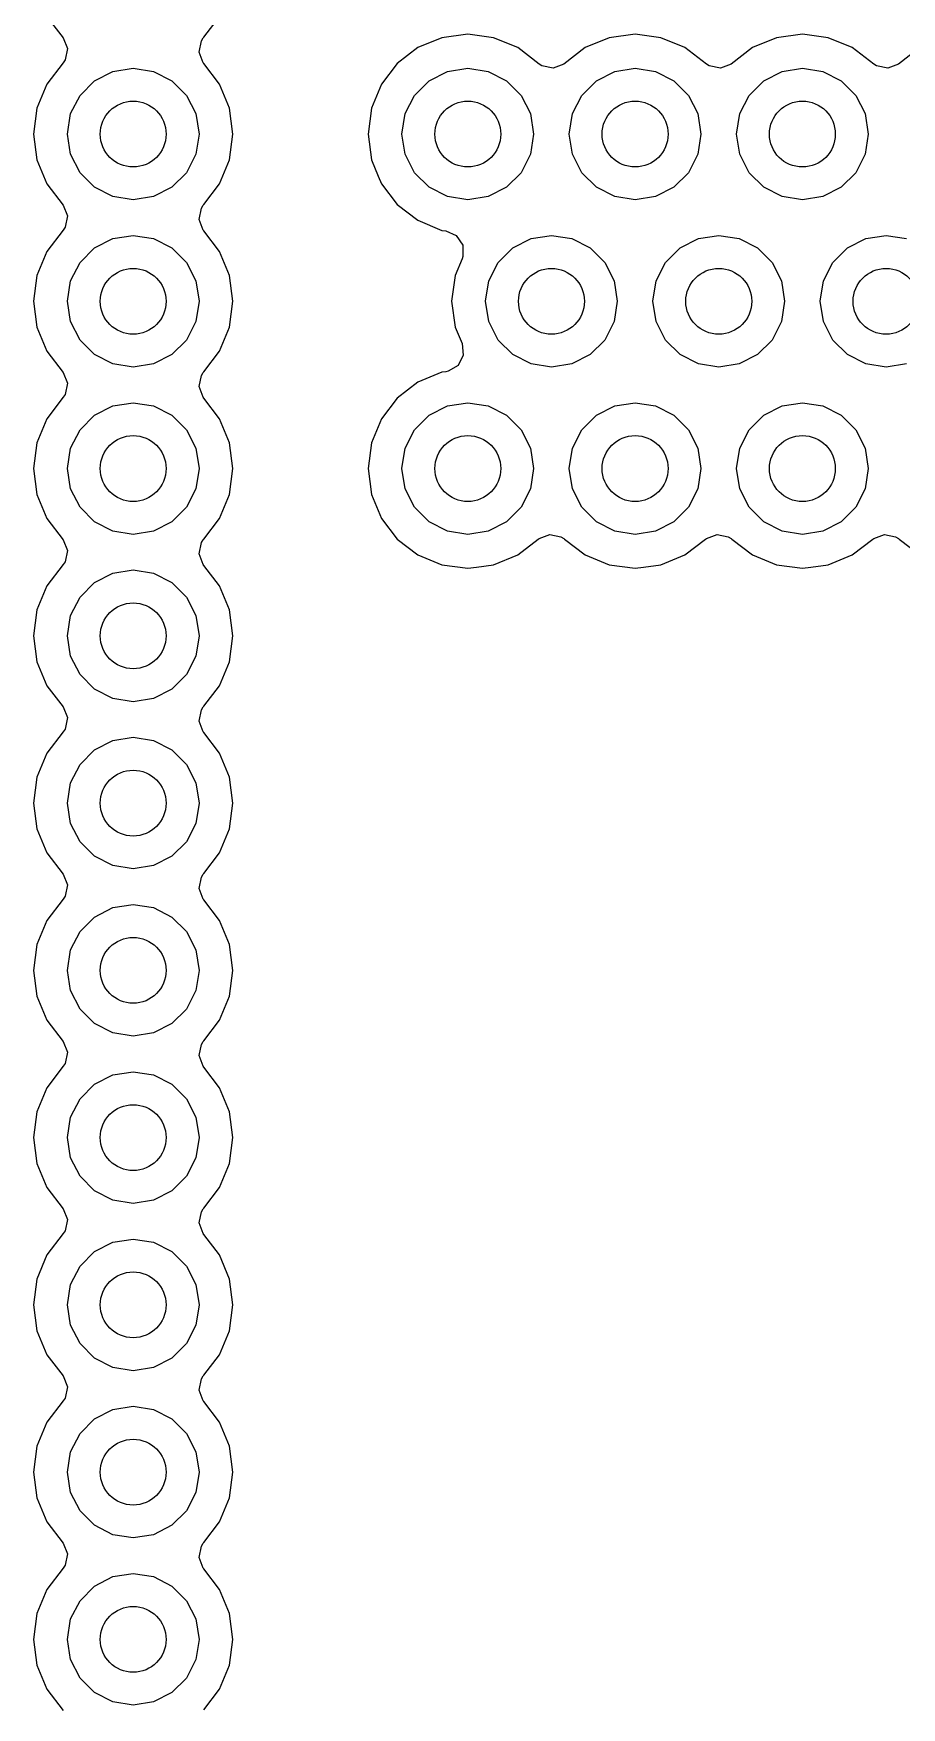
# Model space of a CAD drawing. Header units: millimetres. Extents: x -3894 to -3474, y -291 to 6.
# Drawn here: x -3807.71 to -3802.44, y -243.19 to -233.02 of the extents above; entities that cross this region are included whole.
import ezdxf

# ---------------------------------------------------------------- set-up
doc = ezdxf.new("R2010")
doc.units = ezdxf.units.MM
doc.layers.add('BLACK', color=7, linetype='Continuous')

msp = doc.modelspace()

# ---------------------------------------------------------------- linework, layer by layer
at = {"layer": 'BLACK', "linetype": 'Continuous'}
for p, q in [((-3807.63, -232.92), (-3807.531, -233.049)), ((-3806.678, -233.045), (-3806.581, -232.92)), ((-3807.531, -233.049), (-3807.506, -233.114)), ((-3806.706, -233.135), (-3806.692, -233.067)), ((-3806.692, -233.067), (-3806.681, -233.049)), ((-3806.681, -233.049), (-3806.678, -233.045)), ((-3806.678, -233.045), (-3806.678, -233.045)), ((-3805.231, -233.048), (-3805.377, -233.108)), ((-3805.074, -233.027), (-3805.231, -233.048)), ((-3805.231, -233.048), (-3805.231, -233.048)), ((-3804.917, -233.048), (-3805.074, -233.027)), ((-3805.074, -233.027), (-3805.074, -233.027)), ((-3804.771, -233.108), (-3804.917, -233.048)), ((-3804.917, -233.048), (-3804.917, -233.048)), ((-3804.215, -233.048), (-3804.361, -233.108)), ((-3804.058, -233.027), (-3804.215, -233.048)), ((-3804.215, -233.048), (-3804.215, -233.048)), ((-3803.901, -233.048), (-3804.058, -233.027)), ((-3804.058, -233.027), (-3804.058, -233.027)), ((-3803.755, -233.108), (-3803.901, -233.048)), ((-3803.901, -233.048), (-3803.901, -233.048)), ((-3803.199, -233.048), (-3803.345, -233.108)), ((-3803.042, -233.027), (-3803.199, -233.048)), ((-3803.199, -233.048), (-3803.199, -233.048)), ((-3802.885, -233.048), (-3803.042, -233.027)), ((-3803.042, -233.027), (-3803.042, -233.027)), ((-3802.739, -233.108), (-3802.885, -233.048)), ((-3802.885, -233.048), (-3802.885, -233.048)), ((-3807.506, -233.114), (-3807.52, -233.183)), ((-3806.681, -233.2), (-3806.706, -233.135)), ((-3805.377, -233.108), (-3805.502, -233.205)), ((-3804.641, -233.208), (-3804.771, -233.108)), ((-3804.361, -233.108), (-3804.49, -233.208)), ((-3803.625, -233.208), (-3803.755, -233.108)), ((-3803.345, -233.108), (-3803.474, -233.208)), ((-3802.609, -233.208), (-3802.739, -233.108)), ((-3802.329, -233.108), (-3802.458, -233.208)), ((-3807.531, -233.2), (-3807.63, -233.33)), ((-3807.52, -233.183), (-3807.531, -233.2)), ((-3807.341, -233.309), (-3807.229, -233.252)), ((-3807.229, -233.252), (-3807.106, -233.233)), ((-3807.106, -233.233), (-3806.982, -233.252)), ((-3806.982, -233.252), (-3806.871, -233.309)), ((-3806.678, -233.205), (-3806.681, -233.2)), ((-3806.581, -233.33), (-3806.678, -233.205)), ((-3806.678, -233.205), (-3806.678, -233.205)), ((-3805.502, -233.205), (-3805.598, -233.33)), ((-3805.309, -233.309), (-3805.197, -233.252)), ((-3805.197, -233.252), (-3805.074, -233.233)), ((-3805.074, -233.233), (-3804.95, -233.252)), ((-3804.95, -233.252), (-3804.839, -233.309)), ((-3804.624, -233.219), (-3804.641, -233.208)), ((-3804.556, -233.233), (-3804.624, -233.219)), ((-3804.49, -233.208), (-3804.556, -233.233)), ((-3804.293, -233.309), (-3804.181, -233.252)), ((-3804.181, -233.252), (-3804.058, -233.233)), ((-3804.058, -233.233), (-3803.934, -233.252)), ((-3803.934, -233.252), (-3803.823, -233.309)), ((-3803.608, -233.219), (-3803.625, -233.208)), ((-3803.54, -233.233), (-3803.608, -233.219)), ((-3803.474, -233.208), (-3803.54, -233.233)), ((-3803.277, -233.309), (-3803.165, -233.252)), ((-3803.165, -233.252), (-3803.042, -233.233)), ((-3803.042, -233.233), (-3802.918, -233.252)), ((-3802.918, -233.252), (-3802.807, -233.309)), ((-3802.592, -233.219), (-3802.609, -233.208)), ((-3802.524, -233.233), (-3802.592, -233.219)), ((-3802.458, -233.208), (-3802.524, -233.233)), ((-3807.63, -233.33), (-3807.691, -233.476)), ((-3807.429, -233.398), (-3807.341, -233.309)), ((-3806.871, -233.309), (-3806.782, -233.398)), ((-3806.521, -233.476), (-3806.581, -233.33)), ((-3805.598, -233.33), (-3805.659, -233.476)), ((-3805.397, -233.398), (-3805.309, -233.309)), ((-3804.839, -233.309), (-3804.75, -233.398)), ((-3804.381, -233.398), (-3804.293, -233.309)), ((-3803.823, -233.309), (-3803.734, -233.398)), ((-3803.365, -233.398), (-3803.277, -233.309)), ((-3802.807, -233.309), (-3802.718, -233.398)), ((-3807.691, -233.476), (-3807.712, -233.633)), ((-3807.691, -233.476), (-3807.691, -233.476)), ((-3807.486, -233.509), (-3807.429, -233.398)), ((-3806.782, -233.398), (-3806.725, -233.509)), ((-3806.5, -233.633), (-3806.521, -233.476)), ((-3805.659, -233.476), (-3805.68, -233.633)), ((-3805.659, -233.476), (-3805.659, -233.476)), ((-3805.454, -233.509), (-3805.397, -233.398)), ((-3804.75, -233.398), (-3804.693, -233.509)), ((-3804.438, -233.509), (-3804.381, -233.398)), ((-3803.734, -233.398), (-3803.677, -233.509)), ((-3803.422, -233.509), (-3803.365, -233.398)), ((-3802.718, -233.398), (-3802.661, -233.509)), ((-3807.506, -233.633), (-3807.486, -233.509)), ((-3806.725, -233.509), (-3806.706, -233.633)), ((-3805.474, -233.633), (-3805.454, -233.509)), ((-3804.693, -233.509), (-3804.674, -233.633)), ((-3804.458, -233.633), (-3804.438, -233.509)), ((-3803.677, -233.509), (-3803.658, -233.633)), ((-3803.442, -233.633), (-3803.422, -233.509)), ((-3802.661, -233.509), (-3802.642, -233.633)), ((-3807.712, -233.633), (-3807.712, -233.633)), ((-3807.712, -233.633), (-3807.691, -233.79)), ((-3807.486, -233.756), (-3807.506, -233.633)), ((-3806.706, -233.633), (-3806.725, -233.756)), ((-3806.521, -233.79), (-3806.5, -233.633)), ((-3806.5, -233.633), (-3806.5, -233.633)), ((-3805.68, -233.633), (-3805.659, -233.79)), ((-3805.68, -233.633), (-3805.68, -233.633)), ((-3805.454, -233.756), (-3805.474, -233.633)), ((-3804.674, -233.633), (-3804.693, -233.756)), ((-3804.438, -233.756), (-3804.458, -233.633)), ((-3803.658, -233.633), (-3803.677, -233.756)), ((-3803.422, -233.756), (-3803.442, -233.633)), ((-3802.642, -233.633), (-3802.661, -233.756)), ((-3807.429, -233.868), (-3807.486, -233.756)), ((-3806.725, -233.756), (-3806.782, -233.868)), ((-3805.397, -233.868), (-3805.454, -233.756)), ((-3804.693, -233.756), (-3804.75, -233.868)), ((-3804.381, -233.868), (-3804.438, -233.756)), ((-3803.677, -233.756), (-3803.734, -233.868)), ((-3803.365, -233.868), (-3803.422, -233.756)), ((-3802.661, -233.756), (-3802.718, -233.868)), ((-3807.691, -233.79), (-3807.691, -233.79)), ((-3807.691, -233.79), (-3807.63, -233.936)), ((-3807.341, -233.956), (-3807.429, -233.868)), ((-3806.782, -233.868), (-3806.871, -233.956)), ((-3806.581, -233.936), (-3806.521, -233.79)), ((-3805.659, -233.79), (-3805.659, -233.79)), ((-3805.659, -233.79), (-3805.618, -233.889)), ((-3805.309, -233.956), (-3805.397, -233.868)), ((-3804.75, -233.868), (-3804.839, -233.956)), ((-3804.293, -233.956), (-3804.381, -233.868)), ((-3803.734, -233.868), (-3803.823, -233.956)), ((-3803.277, -233.956), (-3803.365, -233.868)), ((-3802.718, -233.868), (-3802.807, -233.956)), ((-3807.63, -233.936), (-3807.531, -234.065)), ((-3807.229, -234.013), (-3807.341, -233.956)), ((-3806.871, -233.956), (-3806.982, -234.013)), ((-3806.678, -234.061), (-3806.581, -233.936)), ((-3805.618, -233.889), (-3805.598, -233.936)), ((-3805.598, -233.936), (-3805.502, -234.061)), ((-3805.197, -234.013), (-3805.309, -233.956)), ((-3804.839, -233.956), (-3804.95, -234.013)), ((-3804.181, -234.013), (-3804.293, -233.956)), ((-3803.823, -233.956), (-3803.934, -234.013)), ((-3803.165, -234.013), (-3803.277, -233.956)), ((-3802.807, -233.956), (-3802.918, -234.013)), ((-3807.531, -234.065), (-3807.506, -234.13)), ((-3807.106, -234.033), (-3807.229, -234.013)), ((-3806.982, -234.013), (-3807.106, -234.033)), ((-3806.706, -234.151), (-3806.692, -234.083)), ((-3806.692, -234.083), (-3806.681, -234.065)), ((-3806.681, -234.065), (-3806.678, -234.061)), ((-3806.678, -234.061), (-3806.678, -234.061)), ((-3805.502, -234.061), (-3805.377, -234.157)), ((-3805.074, -234.033), (-3805.197, -234.013)), ((-3804.95, -234.013), (-3805.074, -234.033)), ((-3804.058, -234.033), (-3804.181, -234.013)), ((-3803.934, -234.013), (-3804.058, -234.033)), ((-3803.042, -234.033), (-3803.165, -234.013)), ((-3802.918, -234.013), (-3803.042, -234.033)), ((-3807.506, -234.13), (-3807.52, -234.199)), ((-3806.681, -234.216), (-3806.706, -234.151)), ((-3805.377, -234.157), (-3805.231, -234.218)), ((-3807.531, -234.216), (-3807.63, -234.346)), ((-3807.52, -234.199), (-3807.531, -234.216)), ((-3807.341, -234.325), (-3807.229, -234.268)), ((-3807.229, -234.268), (-3807.106, -234.249)), ((-3807.106, -234.249), (-3806.982, -234.268)), ((-3806.982, -234.268), (-3806.871, -234.325)), ((-3806.678, -234.221), (-3806.681, -234.216)), ((-3806.581, -234.346), (-3806.678, -234.221)), ((-3806.678, -234.221), (-3806.678, -234.221)), ((-3805.231, -234.218), (-3805.208, -234.221)), ((-3805.208, -234.221), (-3805.144, -234.249)), ((-3805.144, -234.249), (-3805.105, -234.307)), ((-3804.801, -234.325), (-3804.689, -234.268)), ((-3804.689, -234.268), (-3804.566, -234.249)), ((-3804.566, -234.249), (-3804.442, -234.268)), ((-3804.442, -234.268), (-3804.331, -234.325)), ((-3803.785, -234.325), (-3803.673, -234.268)), ((-3803.673, -234.268), (-3803.55, -234.249)), ((-3803.55, -234.249), (-3803.426, -234.268)), ((-3803.426, -234.268), (-3803.315, -234.325)), ((-3802.769, -234.325), (-3802.657, -234.268)), ((-3802.657, -234.268), (-3802.534, -234.249)), ((-3802.534, -234.249), (-3802.41, -234.268)), ((-3807.63, -234.346), (-3807.691, -234.492)), ((-3807.429, -234.414), (-3807.341, -234.325)), ((-3806.871, -234.325), (-3806.782, -234.414)), ((-3806.521, -234.492), (-3806.581, -234.346)), ((-3805.109, -234.391), (-3805.151, -234.492)), ((-3805.104, -234.377), (-3805.109, -234.391)), ((-3805.105, -234.307), (-3805.104, -234.377)), ((-3804.889, -234.414), (-3804.801, -234.325)), ((-3804.331, -234.325), (-3804.242, -234.414)), ((-3803.873, -234.414), (-3803.785, -234.325)), ((-3803.315, -234.325), (-3803.226, -234.414)), ((-3802.857, -234.414), (-3802.769, -234.325)), ((-3807.691, -234.492), (-3807.712, -234.649)), ((-3807.691, -234.492), (-3807.691, -234.492)), ((-3807.486, -234.525), (-3807.429, -234.414)), ((-3806.782, -234.414), (-3806.725, -234.525)), ((-3806.5, -234.649), (-3806.521, -234.492)), ((-3805.151, -234.492), (-3805.172, -234.649)), ((-3805.151, -234.492), (-3805.151, -234.492)), ((-3804.946, -234.525), (-3804.889, -234.414)), ((-3804.242, -234.414), (-3804.185, -234.525)), ((-3803.93, -234.525), (-3803.873, -234.414)), ((-3803.226, -234.414), (-3803.169, -234.525)), ((-3802.914, -234.525), (-3802.857, -234.414)), ((-3807.506, -234.649), (-3807.486, -234.525)), ((-3806.725, -234.525), (-3806.706, -234.649)), ((-3804.966, -234.649), (-3804.946, -234.525)), ((-3804.185, -234.525), (-3804.166, -234.649)), ((-3803.95, -234.649), (-3803.93, -234.525)), ((-3803.169, -234.525), (-3803.15, -234.649)), ((-3802.934, -234.649), (-3802.914, -234.525)), ((-3807.712, -234.649), (-3807.712, -234.649)), ((-3807.712, -234.649), (-3807.691, -234.806)), ((-3807.486, -234.772), (-3807.506, -234.649)), ((-3806.706, -234.649), (-3806.725, -234.772)), ((-3806.521, -234.806), (-3806.5, -234.649)), ((-3805.172, -234.649), (-3805.172, -234.649)), ((-3805.172, -234.649), (-3805.151, -234.806)), ((-3804.946, -234.772), (-3804.966, -234.649)), ((-3804.166, -234.649), (-3804.185, -234.772)), ((-3803.93, -234.772), (-3803.95, -234.649)), ((-3803.15, -234.649), (-3803.169, -234.772)), ((-3802.914, -234.772), (-3802.934, -234.649)), ((-3807.429, -234.884), (-3807.486, -234.772)), ((-3806.725, -234.772), (-3806.782, -234.884)), ((-3804.889, -234.884), (-3804.946, -234.772)), ((-3804.185, -234.772), (-3804.242, -234.884)), ((-3803.873, -234.884), (-3803.93, -234.772)), ((-3803.169, -234.772), (-3803.226, -234.884)), ((-3802.857, -234.884), (-3802.914, -234.772)), ((-3807.691, -234.806), (-3807.691, -234.806)), ((-3807.691, -234.806), (-3807.63, -234.952)), ((-3807.341, -234.972), (-3807.429, -234.884)), ((-3806.782, -234.884), (-3806.871, -234.972)), ((-3806.581, -234.952), (-3806.521, -234.806)), ((-3805.151, -234.806), (-3805.151, -234.806)), ((-3805.151, -234.806), (-3805.109, -234.906)), ((-3804.801, -234.972), (-3804.889, -234.884)), ((-3804.242, -234.884), (-3804.331, -234.972)), ((-3803.785, -234.972), (-3803.873, -234.884)), ((-3803.226, -234.884), (-3803.315, -234.972)), ((-3802.769, -234.972), (-3802.857, -234.884)), ((-3807.63, -234.952), (-3807.531, -235.081)), ((-3807.229, -235.029), (-3807.341, -234.972)), ((-3806.871, -234.972), (-3806.982, -235.029)), ((-3806.678, -235.077), (-3806.581, -234.952)), ((-3805.102, -234.976), (-3805.133, -235.038)), ((-3805.109, -234.906), (-3805.102, -234.976)), ((-3804.689, -235.029), (-3804.801, -234.972)), ((-3804.331, -234.972), (-3804.442, -235.029)), ((-3803.673, -235.029), (-3803.785, -234.972)), ((-3803.315, -234.972), (-3803.426, -235.029)), ((-3802.657, -235.029), (-3802.769, -234.972)), ((-3807.531, -235.081), (-3807.506, -235.146)), ((-3807.106, -235.049), (-3807.229, -235.029)), ((-3806.982, -235.029), (-3807.106, -235.049)), ((-3806.706, -235.167), (-3806.692, -235.099)), ((-3806.692, -235.099), (-3806.681, -235.081)), ((-3806.681, -235.081), (-3806.678, -235.077)), ((-3806.678, -235.077), (-3806.678, -235.077)), ((-3805.231, -235.08), (-3805.377, -235.14)), ((-3805.208, -235.077), (-3805.231, -235.08)), ((-3805.231, -235.08), (-3805.231, -235.08)), ((-3805.193, -235.074), (-3805.208, -235.077)), ((-3805.133, -235.038), (-3805.193, -235.074)), ((-3804.566, -235.049), (-3804.689, -235.029)), ((-3804.442, -235.029), (-3804.566, -235.049)), ((-3803.55, -235.049), (-3803.673, -235.029)), ((-3803.426, -235.029), (-3803.55, -235.049)), ((-3802.534, -235.049), (-3802.657, -235.029)), ((-3802.41, -235.029), (-3802.534, -235.049)), ((-3807.506, -235.146), (-3807.52, -235.215)), ((-3806.681, -235.232), (-3806.706, -235.167)), ((-3805.377, -235.14), (-3805.502, -235.237)), ((-3807.531, -235.232), (-3807.63, -235.362)), ((-3807.52, -235.215), (-3807.531, -235.232)), ((-3807.341, -235.341), (-3807.229, -235.284)), ((-3807.229, -235.284), (-3807.106, -235.265)), ((-3807.106, -235.265), (-3806.982, -235.284)), ((-3806.982, -235.284), (-3806.871, -235.341)), ((-3806.678, -235.237), (-3806.681, -235.232)), ((-3806.581, -235.362), (-3806.678, -235.237)), ((-3806.678, -235.237), (-3806.678, -235.237)), ((-3805.502, -235.237), (-3805.598, -235.362)), ((-3805.309, -235.341), (-3805.197, -235.284)), ((-3805.197, -235.284), (-3805.074, -235.265)), ((-3805.074, -235.265), (-3804.95, -235.284)), ((-3804.95, -235.284), (-3804.839, -235.341)), ((-3804.293, -235.341), (-3804.181, -235.284)), ((-3804.181, -235.284), (-3804.058, -235.265)), ((-3804.058, -235.265), (-3803.934, -235.284)), ((-3803.934, -235.284), (-3803.823, -235.341)), ((-3803.277, -235.341), (-3803.165, -235.284)), ((-3803.165, -235.284), (-3803.042, -235.265)), ((-3803.042, -235.265), (-3802.918, -235.284)), ((-3802.918, -235.284), (-3802.807, -235.341)), ((-3807.63, -235.362), (-3807.691, -235.508)), ((-3807.429, -235.43), (-3807.341, -235.341)), ((-3806.871, -235.341), (-3806.782, -235.43)), ((-3806.521, -235.508), (-3806.581, -235.362)), ((-3805.598, -235.362), (-3805.659, -235.508)), ((-3805.397, -235.43), (-3805.309, -235.341)), ((-3804.839, -235.341), (-3804.75, -235.43)), ((-3804.381, -235.43), (-3804.293, -235.341)), ((-3803.823, -235.341), (-3803.734, -235.43)), ((-3803.365, -235.43), (-3803.277, -235.341)), ((-3802.807, -235.341), (-3802.718, -235.43)), ((-3807.691, -235.508), (-3807.712, -235.665)), ((-3807.691, -235.508), (-3807.691, -235.508)), ((-3807.486, -235.541), (-3807.429, -235.43)), ((-3806.782, -235.43), (-3806.725, -235.541)), ((-3806.5, -235.665), (-3806.521, -235.508)), ((-3805.659, -235.508), (-3805.68, -235.665)), ((-3805.659, -235.508), (-3805.659, -235.508)), ((-3805.454, -235.541), (-3805.397, -235.43)), ((-3804.75, -235.43), (-3804.693, -235.541)), ((-3804.438, -235.541), (-3804.381, -235.43)), ((-3803.734, -235.43), (-3803.677, -235.541)), ((-3803.422, -235.541), (-3803.365, -235.43)), ((-3802.718, -235.43), (-3802.661, -235.541)), ((-3807.506, -235.665), (-3807.486, -235.541)), ((-3806.725, -235.541), (-3806.706, -235.665)), ((-3805.474, -235.665), (-3805.454, -235.541)), ((-3804.693, -235.541), (-3804.674, -235.665)), ((-3804.458, -235.665), (-3804.438, -235.541)), ((-3803.677, -235.541), (-3803.658, -235.665)), ((-3803.442, -235.665), (-3803.422, -235.541)), ((-3802.661, -235.541), (-3802.642, -235.665)), ((-3807.712, -235.665), (-3807.712, -235.665)), ((-3807.712, -235.665), (-3807.691, -235.822)), ((-3807.486, -235.788), (-3807.506, -235.665)), ((-3806.706, -235.665), (-3806.725, -235.788)), ((-3806.521, -235.822), (-3806.5, -235.665)), ((-3805.68, -235.665), (-3805.68, -235.665)), ((-3805.68, -235.665), (-3805.659, -235.822)), ((-3805.454, -235.788), (-3805.474, -235.665)), ((-3804.674, -235.665), (-3804.693, -235.788)), ((-3804.438, -235.788), (-3804.458, -235.665)), ((-3803.658, -235.665), (-3803.677, -235.788)), ((-3803.422, -235.788), (-3803.442, -235.665)), ((-3802.642, -235.665), (-3802.661, -235.788)), ((-3807.429, -235.9), (-3807.486, -235.788)), ((-3806.725, -235.788), (-3806.782, -235.9)), ((-3805.397, -235.9), (-3805.454, -235.788)), ((-3804.693, -235.788), (-3804.75, -235.9)), ((-3804.381, -235.9), (-3804.438, -235.788)), ((-3803.677, -235.788), (-3803.734, -235.9)), ((-3803.365, -235.9), (-3803.422, -235.788)), ((-3802.661, -235.788), (-3802.718, -235.9)), ((-3807.691, -235.822), (-3807.691, -235.822)), ((-3807.691, -235.822), (-3807.63, -235.968)), ((-3807.341, -235.988), (-3807.429, -235.9)), ((-3806.782, -235.9), (-3806.871, -235.988)), ((-3806.581, -235.968), (-3806.521, -235.822)), ((-3805.659, -235.822), (-3805.659, -235.822)), ((-3805.659, -235.822), (-3805.598, -235.968)), ((-3805.309, -235.988), (-3805.397, -235.9)), ((-3804.75, -235.9), (-3804.839, -235.988)), ((-3804.293, -235.988), (-3804.381, -235.9)), ((-3803.734, -235.9), (-3803.823, -235.988)), ((-3803.277, -235.988), (-3803.365, -235.9)), ((-3802.718, -235.9), (-3802.807, -235.988)), ((-3807.63, -235.968), (-3807.531, -236.097)), ((-3807.229, -236.045), (-3807.341, -235.988)), ((-3806.871, -235.988), (-3806.982, -236.045)), ((-3806.678, -236.093), (-3806.581, -235.968)), ((-3805.598, -235.968), (-3805.502, -236.093)), ((-3805.197, -236.045), (-3805.309, -235.988)), ((-3804.839, -235.988), (-3804.95, -236.045)), ((-3804.181, -236.045), (-3804.293, -235.988)), ((-3803.823, -235.988), (-3803.934, -236.045)), ((-3803.165, -236.045), (-3803.277, -235.988)), ((-3802.807, -235.988), (-3802.918, -236.045)), ((-3807.531, -236.097), (-3807.506, -236.162)), ((-3807.106, -236.065), (-3807.229, -236.045)), ((-3806.982, -236.045), (-3807.106, -236.065)), ((-3806.706, -236.183), (-3806.692, -236.115)), ((-3806.692, -236.115), (-3806.681, -236.097)), ((-3806.681, -236.097), (-3806.678, -236.093)), ((-3806.678, -236.093), (-3806.678, -236.093)), ((-3805.502, -236.093), (-3805.377, -236.189)), ((-3805.074, -236.065), (-3805.197, -236.045)), ((-3804.95, -236.045), (-3805.074, -236.065)), ((-3804.771, -236.189), (-3804.646, -236.093)), ((-3804.646, -236.093), (-3804.641, -236.09)), ((-3804.646, -236.093), (-3804.646, -236.093)), ((-3804.641, -236.09), (-3804.576, -236.065)), ((-3804.576, -236.065), (-3804.508, -236.079)), ((-3804.508, -236.079), (-3804.49, -236.09)), ((-3804.49, -236.09), (-3804.486, -236.093)), ((-3804.486, -236.093), (-3804.486, -236.093)), ((-3804.486, -236.093), (-3804.361, -236.189)), ((-3804.058, -236.065), (-3804.181, -236.045)), ((-3803.934, -236.045), (-3804.058, -236.065)), ((-3803.755, -236.189), (-3803.63, -236.093)), ((-3803.63, -236.093), (-3803.625, -236.09)), ((-3803.63, -236.093), (-3803.63, -236.093)), ((-3803.625, -236.09), (-3803.56, -236.065)), ((-3803.56, -236.065), (-3803.492, -236.079)), ((-3803.492, -236.079), (-3803.474, -236.09)), ((-3803.474, -236.09), (-3803.47, -236.093)), ((-3803.47, -236.093), (-3803.47, -236.093)), ((-3803.47, -236.093), (-3803.345, -236.189)), ((-3803.042, -236.065), (-3803.165, -236.045)), ((-3802.918, -236.045), (-3803.042, -236.065)), ((-3802.739, -236.189), (-3802.614, -236.093)), ((-3802.614, -236.093), (-3802.609, -236.09)), ((-3802.614, -236.093), (-3802.614, -236.093)), ((-3802.609, -236.09), (-3802.544, -236.065)), ((-3802.544, -236.065), (-3802.476, -236.079)), ((-3802.476, -236.079), (-3802.458, -236.09)), ((-3802.458, -236.09), (-3802.454, -236.093)), ((-3802.454, -236.093), (-3802.454, -236.093)), ((-3802.454, -236.093), (-3802.329, -236.189)), ((-3807.506, -236.162), (-3807.52, -236.231)), ((-3806.681, -236.248), (-3806.706, -236.183)), ((-3805.377, -236.189), (-3805.231, -236.25)), ((-3804.917, -236.25), (-3804.771, -236.189)), ((-3804.361, -236.189), (-3804.215, -236.25)), ((-3803.901, -236.25), (-3803.755, -236.189)), ((-3803.345, -236.189), (-3803.199, -236.25)), ((-3802.885, -236.25), (-3802.739, -236.189)), ((-3807.531, -236.248), (-3807.63, -236.378)), ((-3807.52, -236.231), (-3807.531, -236.248)), ((-3807.341, -236.357), (-3807.229, -236.3)), ((-3807.229, -236.3), (-3807.106, -236.281)), ((-3807.106, -236.281), (-3806.982, -236.3)), ((-3806.982, -236.3), (-3806.871, -236.357)), ((-3806.678, -236.253), (-3806.681, -236.248)), ((-3806.581, -236.378), (-3806.678, -236.253)), ((-3806.678, -236.253), (-3806.678, -236.253)), ((-3805.231, -236.25), (-3805.152, -236.26)), ((-3805.152, -236.26), (-3805.074, -236.27)), ((-3805.074, -236.27), (-3805.022, -236.264)), ((-3805.074, -236.27), (-3805.074, -236.27)), ((-3805.074, -236.27), (-3805.074, -236.27)), ((-3805.022, -236.264), (-3804.917, -236.25)), ((-3804.215, -236.25), (-3804.136, -236.26)), ((-3804.136, -236.26), (-3804.058, -236.27)), ((-3804.058, -236.27), (-3804.006, -236.264)), ((-3804.058, -236.27), (-3804.058, -236.27)), ((-3804.058, -236.27), (-3804.058, -236.27)), ((-3804.006, -236.264), (-3803.901, -236.25)), ((-3803.199, -236.25), (-3803.12, -236.26)), ((-3803.12, -236.26), (-3803.042, -236.27)), ((-3803.042, -236.27), (-3802.99, -236.264)), ((-3803.042, -236.27), (-3803.042, -236.27)), ((-3803.042, -236.27), (-3803.042, -236.27)), ((-3802.99, -236.264), (-3802.885, -236.25)), ((-3807.63, -236.378), (-3807.691, -236.524)), ((-3807.429, -236.446), (-3807.341, -236.357)), ((-3806.871, -236.357), (-3806.782, -236.446)), ((-3806.521, -236.524), (-3806.581, -236.378)), ((-3807.691, -236.524), (-3807.712, -236.681)), ((-3807.691, -236.524), (-3807.691, -236.524)), ((-3807.486, -236.557), (-3807.429, -236.446)), ((-3806.782, -236.446), (-3806.725, -236.557)), ((-3806.5, -236.681), (-3806.521, -236.524)), ((-3807.506, -236.681), (-3807.486, -236.557)), ((-3806.725, -236.557), (-3806.706, -236.681)), ((-3807.712, -236.681), (-3807.712, -236.681)), ((-3807.712, -236.681), (-3807.691, -236.838)), ((-3807.486, -236.804), (-3807.506, -236.681)), ((-3806.706, -236.681), (-3806.725, -236.804)), ((-3806.521, -236.838), (-3806.5, -236.681)), ((-3807.429, -236.916), (-3807.486, -236.804)), ((-3806.725, -236.804), (-3806.782, -236.916)), ((-3807.691, -236.838), (-3807.691, -236.838)), ((-3807.691, -236.838), (-3807.63, -236.984)), ((-3807.341, -237.004), (-3807.429, -236.916)), ((-3806.782, -236.916), (-3806.871, -237.004)), ((-3806.581, -236.984), (-3806.521, -236.838)), ((-3807.63, -236.984), (-3807.531, -237.113)), ((-3807.229, -237.061), (-3807.341, -237.004)), ((-3806.871, -237.004), (-3806.982, -237.061)), ((-3806.678, -237.109), (-3806.581, -236.984)), ((-3807.531, -237.113), (-3807.506, -237.178)), ((-3807.106, -237.081), (-3807.229, -237.061)), ((-3806.982, -237.061), (-3807.106, -237.081)), ((-3806.706, -237.199), (-3806.692, -237.131)), ((-3806.692, -237.131), (-3806.681, -237.113)), ((-3806.681, -237.113), (-3806.678, -237.109)), ((-3806.678, -237.109), (-3806.678, -237.109)), ((-3807.506, -237.178), (-3807.52, -237.247)), ((-3806.681, -237.264), (-3806.706, -237.199)), ((-3807.531, -237.264), (-3807.63, -237.394)), ((-3807.52, -237.247), (-3807.531, -237.264)), ((-3807.341, -237.373), (-3807.229, -237.316)), ((-3807.229, -237.316), (-3807.106, -237.297)), ((-3807.106, -237.297), (-3806.982, -237.316)), ((-3806.982, -237.316), (-3806.871, -237.373)), ((-3806.678, -237.269), (-3806.681, -237.264)), ((-3806.581, -237.394), (-3806.678, -237.269)), ((-3806.678, -237.269), (-3806.678, -237.269)), ((-3807.63, -237.394), (-3807.691, -237.54)), ((-3807.429, -237.462), (-3807.341, -237.373)), ((-3806.871, -237.373), (-3806.782, -237.462)), ((-3806.521, -237.54), (-3806.581, -237.394)), ((-3807.691, -237.54), (-3807.712, -237.697)), ((-3807.691, -237.54), (-3807.691, -237.54)), ((-3807.486, -237.573), (-3807.429, -237.462)), ((-3806.782, -237.462), (-3806.725, -237.573)), ((-3806.5, -237.697), (-3806.521, -237.54)), ((-3807.506, -237.697), (-3807.486, -237.573)), ((-3806.725, -237.573), (-3806.706, -237.697)), ((-3807.712, -237.697), (-3807.712, -237.697)), ((-3807.712, -237.697), (-3807.691, -237.854)), ((-3807.486, -237.82), (-3807.506, -237.697)), ((-3806.706, -237.697), (-3806.725, -237.82)), ((-3806.521, -237.854), (-3806.5, -237.697)), ((-3807.429, -237.932), (-3807.486, -237.82)), ((-3806.725, -237.82), (-3806.782, -237.932)), ((-3807.691, -237.854), (-3807.691, -237.854)), ((-3807.691, -237.854), (-3807.63, -238)), ((-3807.341, -238.02), (-3807.429, -237.932)), ((-3806.782, -237.932), (-3806.871, -238.02)), ((-3806.581, -238), (-3806.521, -237.854)), ((-3807.63, -238), (-3807.531, -238.129)), ((-3807.229, -238.077), (-3807.341, -238.02)), ((-3806.871, -238.02), (-3806.982, -238.077)), ((-3806.678, -238.125), (-3806.581, -238)), ((-3807.531, -238.129), (-3807.506, -238.194)), ((-3807.106, -238.097), (-3807.229, -238.077)), ((-3806.982, -238.077), (-3807.106, -238.097)), ((-3806.706, -238.215), (-3806.692, -238.147)), ((-3806.692, -238.147), (-3806.681, -238.129)), ((-3806.681, -238.129), (-3806.678, -238.125)), ((-3806.678, -238.125), (-3806.678, -238.125)), ((-3807.506, -238.194), (-3807.52, -238.263)), ((-3806.681, -238.28), (-3806.706, -238.215)), ((-3807.531, -238.28), (-3807.63, -238.41)), ((-3807.52, -238.263), (-3807.531, -238.28)), ((-3807.341, -238.389), (-3807.229, -238.332)), ((-3807.229, -238.332), (-3807.106, -238.313)), ((-3807.106, -238.313), (-3806.982, -238.332)), ((-3806.982, -238.332), (-3806.871, -238.389)), ((-3806.678, -238.285), (-3806.681, -238.28)), ((-3806.581, -238.41), (-3806.678, -238.285)), ((-3806.678, -238.285), (-3806.678, -238.285)), ((-3807.63, -238.41), (-3807.691, -238.556)), ((-3807.429, -238.478), (-3807.341, -238.389)), ((-3806.871, -238.389), (-3806.782, -238.478)), ((-3806.521, -238.556), (-3806.581, -238.41)), ((-3807.691, -238.556), (-3807.712, -238.713)), ((-3807.691, -238.556), (-3807.691, -238.556)), ((-3807.486, -238.589), (-3807.429, -238.478)), ((-3806.782, -238.478), (-3806.725, -238.589)), ((-3806.5, -238.713), (-3806.521, -238.556)), ((-3807.506, -238.713), (-3807.486, -238.589)), ((-3806.725, -238.589), (-3806.706, -238.713)), ((-3807.712, -238.713), (-3807.712, -238.713)), ((-3807.712, -238.713), (-3807.691, -238.87)), ((-3807.486, -238.836), (-3807.506, -238.713)), ((-3806.706, -238.713), (-3806.725, -238.836)), ((-3806.521, -238.87), (-3806.5, -238.713)), ((-3807.429, -238.948), (-3807.486, -238.836)), ((-3806.725, -238.836), (-3806.782, -238.948)), ((-3807.691, -238.87), (-3807.691, -238.87)), ((-3807.691, -238.87), (-3807.63, -239.016)), ((-3807.341, -239.036), (-3807.429, -238.948)), ((-3806.782, -238.948), (-3806.871, -239.036)), ((-3806.581, -239.016), (-3806.521, -238.87)), ((-3807.63, -239.016), (-3807.531, -239.145)), ((-3807.229, -239.093), (-3807.341, -239.036)), ((-3806.871, -239.036), (-3806.982, -239.093)), ((-3806.678, -239.141), (-3806.581, -239.016)), ((-3807.531, -239.145), (-3807.506, -239.21)), ((-3807.106, -239.113), (-3807.229, -239.093)), ((-3806.982, -239.093), (-3807.106, -239.113)), ((-3806.706, -239.231), (-3806.692, -239.163)), ((-3806.692, -239.163), (-3806.681, -239.145)), ((-3806.681, -239.145), (-3806.678, -239.141)), ((-3806.678, -239.141), (-3806.678, -239.141)), ((-3807.506, -239.21), (-3807.52, -239.279)), ((-3806.681, -239.296), (-3806.706, -239.231)), ((-3807.531, -239.296), (-3807.63, -239.426)), ((-3807.52, -239.279), (-3807.531, -239.296)), ((-3807.341, -239.405), (-3807.229, -239.348)), ((-3807.229, -239.348), (-3807.106, -239.329)), ((-3807.106, -239.329), (-3806.982, -239.348)), ((-3806.982, -239.348), (-3806.871, -239.405)), ((-3806.678, -239.301), (-3806.681, -239.296)), ((-3806.581, -239.426), (-3806.678, -239.301)), ((-3806.678, -239.301), (-3806.678, -239.301)), ((-3807.63, -239.426), (-3807.691, -239.572)), ((-3807.429, -239.494), (-3807.341, -239.405)), ((-3806.871, -239.405), (-3806.782, -239.494)), ((-3806.521, -239.572), (-3806.581, -239.426)), ((-3807.691, -239.572), (-3807.712, -239.729)), ((-3807.691, -239.572), (-3807.691, -239.572)), ((-3807.486, -239.605), (-3807.429, -239.494)), ((-3806.782, -239.494), (-3806.725, -239.605)), ((-3806.5, -239.729), (-3806.521, -239.572)), ((-3807.506, -239.729), (-3807.486, -239.605)), ((-3806.725, -239.605), (-3806.706, -239.729)), ((-3807.712, -239.729), (-3807.712, -239.729)), ((-3807.712, -239.729), (-3807.691, -239.886)), ((-3807.486, -239.852), (-3807.506, -239.729)), ((-3806.706, -239.729), (-3806.725, -239.852)), ((-3806.521, -239.886), (-3806.5, -239.729)), ((-3807.691, -239.886), (-3807.691, -239.886)), ((-3807.691, -239.886), (-3807.63, -240.032)), ((-3807.429, -239.964), (-3807.486, -239.852)), ((-3806.725, -239.852), (-3806.782, -239.964)), ((-3806.581, -240.032), (-3806.521, -239.886)), ((-3807.341, -240.052), (-3807.429, -239.964)), ((-3806.782, -239.964), (-3806.871, -240.052)), ((-3807.63, -240.032), (-3807.531, -240.161)), ((-3807.229, -240.109), (-3807.341, -240.052)), ((-3806.871, -240.052), (-3806.982, -240.109)), ((-3806.678, -240.157), (-3806.581, -240.032)), ((-3807.531, -240.161), (-3807.506, -240.226)), ((-3807.106, -240.129), (-3807.229, -240.109)), ((-3806.982, -240.109), (-3807.106, -240.129)), ((-3806.706, -240.247), (-3806.692, -240.179)), ((-3806.692, -240.179), (-3806.681, -240.161)), ((-3806.681, -240.161), (-3806.678, -240.157)), ((-3806.678, -240.157), (-3806.678, -240.157)), ((-3807.506, -240.226), (-3807.52, -240.295)), ((-3806.681, -240.312), (-3806.706, -240.247)), ((-3807.531, -240.312), (-3807.63, -240.442)), ((-3807.52, -240.295), (-3807.531, -240.312)), ((-3807.341, -240.421), (-3807.229, -240.364)), ((-3807.229, -240.364), (-3807.106, -240.345)), ((-3807.106, -240.345), (-3806.982, -240.364)), ((-3806.982, -240.364), (-3806.871, -240.421)), ((-3806.678, -240.317), (-3806.681, -240.312)), ((-3806.581, -240.442), (-3806.678, -240.317)), ((-3806.678, -240.317), (-3806.678, -240.317)), ((-3807.63, -240.442), (-3807.691, -240.588)), ((-3807.429, -240.51), (-3807.341, -240.421)), ((-3806.871, -240.421), (-3806.782, -240.51)), ((-3806.521, -240.588), (-3806.581, -240.442)), ((-3807.691, -240.588), (-3807.712, -240.745)), ((-3807.691, -240.588), (-3807.691, -240.588)), ((-3807.486, -240.621), (-3807.429, -240.51)), ((-3806.782, -240.51), (-3806.725, -240.621)), ((-3806.5, -240.745), (-3806.521, -240.588)), ((-3807.506, -240.745), (-3807.486, -240.621)), ((-3806.725, -240.621), (-3806.706, -240.745)), ((-3807.712, -240.745), (-3807.712, -240.745)), ((-3807.712, -240.745), (-3807.691, -240.902)), ((-3807.486, -240.868), (-3807.506, -240.745)), ((-3806.706, -240.745), (-3806.725, -240.868)), ((-3806.521, -240.902), (-3806.5, -240.745)), ((-3807.691, -240.902), (-3807.691, -240.902)), ((-3807.691, -240.902), (-3807.63, -241.048)), ((-3807.429, -240.98), (-3807.486, -240.868)), ((-3806.725, -240.868), (-3806.782, -240.98)), ((-3806.581, -241.048), (-3806.521, -240.902)), ((-3807.341, -241.068), (-3807.429, -240.98)), ((-3806.782, -240.98), (-3806.871, -241.068)), ((-3807.63, -241.048), (-3807.531, -241.177)), ((-3807.229, -241.125), (-3807.341, -241.068)), ((-3806.871, -241.068), (-3806.982, -241.125)), ((-3806.678, -241.173), (-3806.581, -241.048)), ((-3807.531, -241.177), (-3807.506, -241.242)), ((-3807.106, -241.145), (-3807.229, -241.125)), ((-3806.982, -241.125), (-3807.106, -241.145)), ((-3806.706, -241.263), (-3806.692, -241.195)), ((-3806.692, -241.195), (-3806.681, -241.177)), ((-3806.681, -241.177), (-3806.678, -241.173)), ((-3806.678, -241.173), (-3806.678, -241.173)), ((-3807.506, -241.242), (-3807.52, -241.311)), ((-3806.681, -241.328), (-3806.706, -241.263)), ((-3807.531, -241.328), (-3807.63, -241.458)), ((-3807.52, -241.311), (-3807.531, -241.328)), ((-3807.341, -241.437), (-3807.229, -241.38)), ((-3807.229, -241.38), (-3807.106, -241.361)), ((-3807.106, -241.361), (-3806.982, -241.38)), ((-3806.982, -241.38), (-3806.871, -241.437)), ((-3806.678, -241.333), (-3806.681, -241.328)), ((-3806.581, -241.458), (-3806.678, -241.333)), ((-3806.678, -241.333), (-3806.678, -241.333)), ((-3807.63, -241.458), (-3807.691, -241.604)), ((-3807.429, -241.526), (-3807.341, -241.437)), ((-3806.871, -241.437), (-3806.782, -241.526)), ((-3806.521, -241.604), (-3806.581, -241.458)), ((-3807.691, -241.604), (-3807.712, -241.761)), ((-3807.691, -241.604), (-3807.691, -241.604)), ((-3807.486, -241.637), (-3807.429, -241.526)), ((-3806.782, -241.526), (-3806.725, -241.637)), ((-3806.5, -241.761), (-3806.521, -241.604)), ((-3807.506, -241.761), (-3807.486, -241.637)), ((-3806.725, -241.637), (-3806.706, -241.761)), ((-3807.712, -241.761), (-3807.712, -241.761)), ((-3807.712, -241.761), (-3807.691, -241.918)), ((-3807.486, -241.884), (-3807.506, -241.761)), ((-3806.706, -241.761), (-3806.725, -241.884)), ((-3806.521, -241.918), (-3806.5, -241.761)), ((-3807.691, -241.918), (-3807.691, -241.918)), ((-3807.691, -241.918), (-3807.63, -242.064)), ((-3807.429, -241.996), (-3807.486, -241.884)), ((-3806.725, -241.884), (-3806.782, -241.996)), ((-3806.581, -242.064), (-3806.521, -241.918)), ((-3807.341, -242.084), (-3807.429, -241.996)), ((-3806.782, -241.996), (-3806.871, -242.084)), ((-3807.63, -242.064), (-3807.531, -242.193)), ((-3807.229, -242.141), (-3807.341, -242.084)), ((-3806.871, -242.084), (-3806.982, -242.141)), ((-3806.678, -242.189), (-3806.581, -242.064)), ((-3807.531, -242.193), (-3807.506, -242.258)), ((-3807.106, -242.161), (-3807.229, -242.141)), ((-3806.982, -242.141), (-3807.106, -242.161)), ((-3806.706, -242.279), (-3806.692, -242.211)), ((-3806.692, -242.211), (-3806.681, -242.193)), ((-3806.681, -242.193), (-3806.678, -242.189)), ((-3806.678, -242.189), (-3806.678, -242.189)), ((-3807.506, -242.258), (-3807.52, -242.327)), ((-3806.681, -242.344), (-3806.706, -242.279)), ((-3807.531, -242.344), (-3807.63, -242.474)), ((-3807.52, -242.327), (-3807.531, -242.344)), ((-3807.341, -242.453), (-3807.229, -242.396)), ((-3807.229, -242.396), (-3807.106, -242.377)), ((-3807.106, -242.377), (-3806.982, -242.396)), ((-3806.982, -242.396), (-3806.871, -242.453)), ((-3806.678, -242.349), (-3806.681, -242.344)), ((-3806.581, -242.474), (-3806.678, -242.349)), ((-3806.678, -242.349), (-3806.678, -242.349)), ((-3807.63, -242.474), (-3807.691, -242.62)), ((-3807.429, -242.542), (-3807.341, -242.453)), ((-3806.871, -242.453), (-3806.782, -242.542)), ((-3806.521, -242.62), (-3806.581, -242.474)), ((-3807.691, -242.62), (-3807.712, -242.777)), ((-3807.691, -242.62), (-3807.691, -242.62)), ((-3807.486, -242.653), (-3807.429, -242.542)), ((-3806.782, -242.542), (-3806.725, -242.653)), ((-3806.5, -242.777), (-3806.521, -242.62)), ((-3807.506, -242.777), (-3807.486, -242.653)), ((-3806.725, -242.653), (-3806.706, -242.777)), ((-3807.712, -242.777), (-3807.712, -242.777)), ((-3807.712, -242.777), (-3807.691, -242.934)), ((-3807.486, -242.9), (-3807.506, -242.777)), ((-3806.706, -242.777), (-3806.725, -242.9)), ((-3806.521, -242.934), (-3806.5, -242.777)), ((-3807.691, -242.934), (-3807.691, -242.934)), ((-3807.691, -242.934), (-3807.63, -243.08)), ((-3807.429, -243.012), (-3807.486, -242.9)), ((-3806.725, -242.9), (-3806.782, -243.012)), ((-3806.581, -243.08), (-3806.521, -242.934)), ((-3807.341, -243.1), (-3807.429, -243.012)), ((-3806.782, -243.012), (-3806.871, -243.1)), ((-3807.63, -243.08), (-3807.531, -243.209)), ((-3807.229, -243.157), (-3807.341, -243.1)), ((-3806.871, -243.1), (-3806.982, -243.157)), ((-3806.678, -243.205), (-3806.581, -243.08)), ((-3807.106, -243.177), (-3807.229, -243.157)), ((-3806.982, -243.157), (-3807.106, -243.177))]:
    msp.add_line(p, q, dxfattribs=at)
at = {"layer": 'BLACK'}
for centre in [(-3807.106, -233.633), (-3805.074, -233.633), (-3804.058, -233.633), (-3803.042, -233.633), (-3807.106, -234.649), (-3804.566, -234.649), (-3803.55, -234.649), (-3802.534, -234.649), (-3807.106, -235.665), (-3805.074, -235.665), (-3804.058, -235.665), (-3803.042, -235.665), (-3807.106, -236.681), (-3807.106, -237.697), (-3807.106, -238.713), (-3807.106, -239.729), (-3807.106, -240.745), (-3807.106, -241.761), (-3807.106, -242.777)]:
    msp.add_circle(centre, 0.2, dxfattribs=at)

doc.saveas('drawing.dxf')
